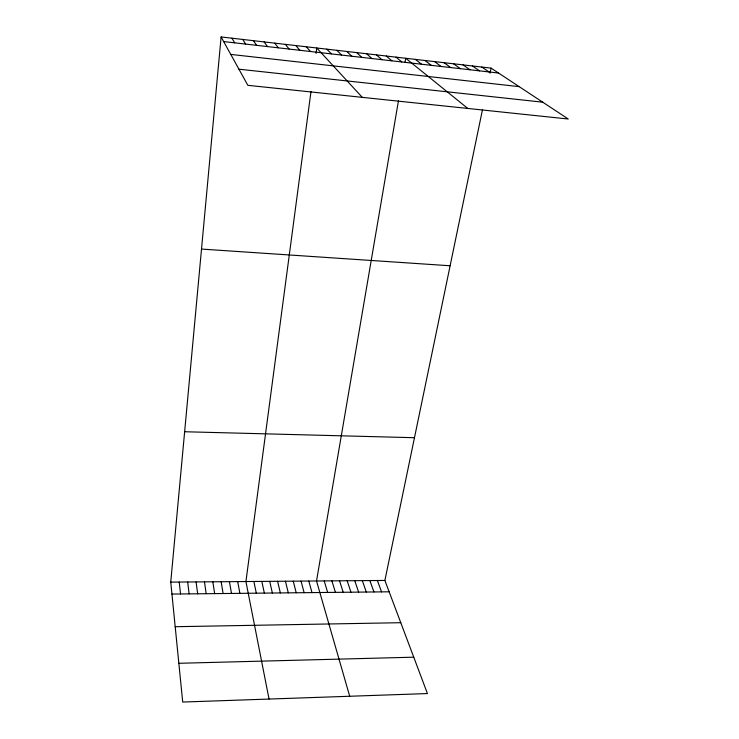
<?xml version="1.0" encoding="UTF-8"?>
<svg xmlns="http://www.w3.org/2000/svg" width="739" height="739" viewBox="0 0 739 739"><rect width="100%" height="100%" fill="white"/><g stroke="black" fill="none" stroke-linecap="round" stroke-linejoin="round"><path stroke-width="1.11" d="M482.502 109.594L384.88 580.457L427.438 693.561L182.709 702.05L170.746 582.12L221.109 36.95L491.093 68.127L568.254 119.016L247.842 85.318L221.109 36.95M310.999 91.424L245.93 581.538L269.042 699.057M316.052 53.365L316.763 47.998L362.286 97.354M398.469 100.744L316.523 580.983L349.704 696.258M405.009 62.455L405.72 58.27L467.805 108.448M490.04 73.235L491.093 68.127M178.838 663.289L413.757 657.183M175.189 626.709L400.778 622.7M171.938 594.064L389.148 591.8M170.746 582.12L384.88 580.457M184.639 431.742L414.468 437.71M201.516 249.071L450.116 265.772M238.928 69.189L542.74 102.185M230.762 54.409L519.175 86.648M223.658 41.569L498.548 73.041M481.782 67.055L489.079 71.96M472.424 65.974L479.556 70.87M463.02 64.884L469.995 69.771M453.58 63.794L460.397 68.672M444.093 62.695L450.744 67.572M434.569 61.596L441.054 66.464M424.999 60.496L431.308 65.346M415.383 59.379L421.526 64.228M396.021 57.143L401.822 61.965M386.266 56.025L391.901 60.829M376.474 54.889L381.934 59.693M366.636 53.753L371.92 58.547M356.752 52.617L361.851 57.393M346.822 51.471L351.746 56.238M336.855 50.317L341.584 55.074M326.832 49.162L331.386 53.901M306.334 46.788L310.509 51.518M295.868 45.578L299.84 50.289M285.337 44.368L289.125 49.06M274.76 43.148L278.344 47.832M264.137 41.92L267.518 46.594M253.459 40.682L256.636 45.347M242.725 39.444L245.699 44.091M231.944 38.197L234.706 42.834M377.389 580.512L381.555 591.874M369.869 580.577L373.934 591.957M362.332 580.632L366.295 592.031M354.766 580.688L358.618 592.115M347.173 580.752L350.923 592.198M339.552 580.808L343.192 592.281M331.894 580.863L335.432 592.355M324.227 580.928L327.654 592.438M308.791 581.048L311.997 592.604M301.032 581.103L304.126 592.687M293.244 581.168L296.228 592.77M285.43 581.233L288.302 592.854M277.587 581.288L280.349 592.937M269.717 581.353L272.368 593.02M261.818 581.408L264.35 593.103M253.883 581.473L256.313 593.186M237.699 581.602L239.889 593.352M229.441 581.667L231.51 593.445M221.155 581.732L223.095 593.528M212.832 581.796L214.652 593.62M204.481 581.861L206.172 593.713M196.094 581.926L197.664 593.796M187.678 581.99L189.119 593.888M179.226 582.055L180.547 593.971"/></g></svg>
